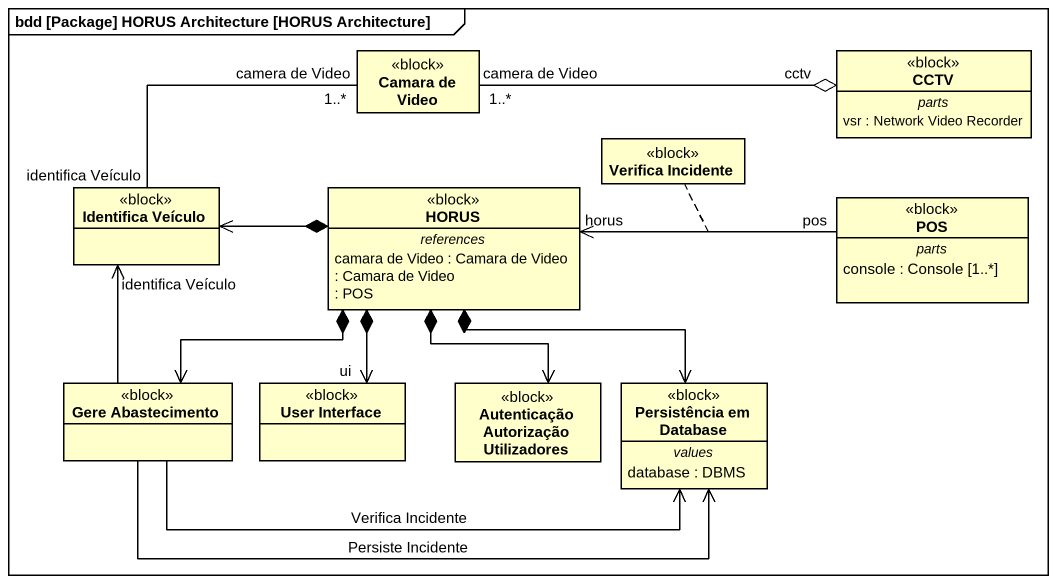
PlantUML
@startuml
mainframe bdd [Package] HORUS Architecture [HORUS Architecture]
hide circle
hide empty members
class "Camara de Video" as Camara_de_Video <<block>>
class CCTV <<block>> {
  -- parts --
  vsr : Network Video Recorder
}
class "Verifica Incidente" as Verifica_Incidente <<block>>
class "Identifica Veículo" as Identifica_Veículo <<block>>
class HORUS <<block>> {
  -- references --
  camara de Video : Camara de Video
  : Camara de Video
  : POS
}
class POS <<block>> {
  -- parts --
  console : Console [1..*]
}
class "Gere Abastecimento" as Gere_Abastecimento <<block>>
class "User Interface" as User_Interface <<block>>
class "Autenticação Autorização Utilizadores" as Autenticação_Autorização <<block>>
class "Persistência em Database" as Persistência_em_Database <<block>> {
  -- values --
  database : DBMS
}
CCTV "cctv" o-left- "camera de Video\n1..*" Camara_de_Video
Identifica_Veículo "identifica Veículo" -right- "camera de Video\n1..*" Camara_de_Video
HORUS *-left-> Identifica_Veículo
HORUS *-left-> Gere_Abastecimento
HORUS *--> "ui" User_Interface
HORUS *--> Autenticação_Autorização
HORUS *--> Persistência_em_Database
POS "pos" -left-> "horus" HORUS
(POS, HORUS) .. Verifica_Incidente
Gere_Abastecimento -up-> "identifica Veículo" Identifica_Veículo
Gere_Abastecimento -right-> Persistência_em_Database : Verifica Incidente
Gere_Abastecimento -right-> Persistência_em_Database : Persiste Incidente
@enduml
